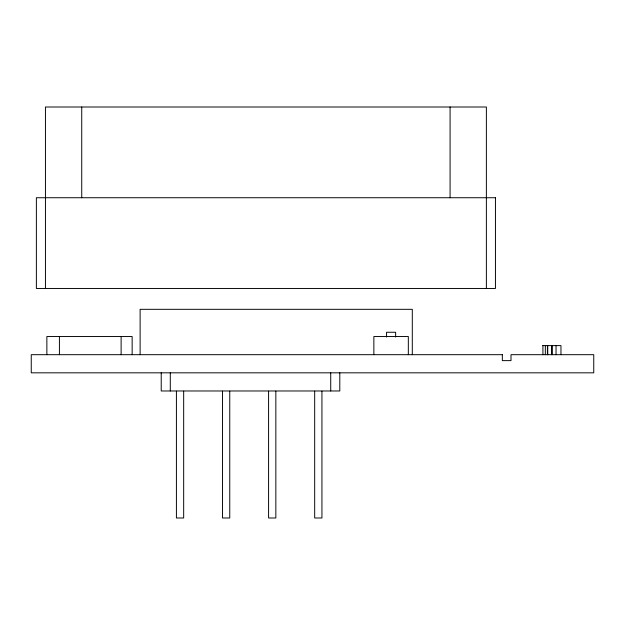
<?xml version="1.0" encoding="UTF-8"?>
<svg xmlns="http://www.w3.org/2000/svg" width="625" height="625" viewBox="0 0 625 625"><rect width="100%" height="100%" fill="white"/><g stroke="black" fill="none" stroke-linecap="round" stroke-linejoin="round"><path stroke-width="0.94" d="M542.711 345.609L560.961 345.609L560.961 354.688M556.039 345.609L556.039 354.688M552.109 345.609L552.109 354.688M551.781 345.609L551.781 354.688M547.734 345.609L547.734 354.688M547.406 345.609L547.406 354.688M545.328 345.609L545.328 354.688M542.922 345.609L542.922 354.688M486.375 288.461L486.375 107.008L45.445 107.008L45.445 288.461M450.078 107.008L450.078 197.734M412.297 354.688L412.297 309.32L140.117 309.32L140.117 354.688M408.328 354.688L408.328 336.539L373.859 336.539L373.859 354.688M395.633 337.039L395.633 332.258L386.57 332.258L386.555 337.039M339.797 372.828L339.797 390.977L161.219 390.977L161.219 372.828M330.727 372.828L330.727 390.977M321.938 391.172L321.938 517.992L314.68 517.992L314.68 391.172M275.844 391.172L275.844 517.992L268.586 517.992L268.586 391.172M229.758 391.172L229.758 517.992L222.5 517.992L222.5 391.172M183.672 391.172L183.672 517.992L176.414 517.992L176.414 391.172M170.289 372.828L170.289 390.977M132.148 354.688L132.148 336.539L46.867 336.539L46.867 354.688M121.117 336.539L121.117 354.688M81.734 107.008L81.734 197.734M59.422 336.539L59.422 354.688M495.445 197.734L36.375 197.734L36.375 288.461L495.445 288.461L495.445 197.734M502.336 354.688L31.25 354.688L31.25 372.828L593.75 372.828L593.75 354.688L511 354.688L511 360.625L502.336 360.625L502.336 354.688"/></g></svg>
